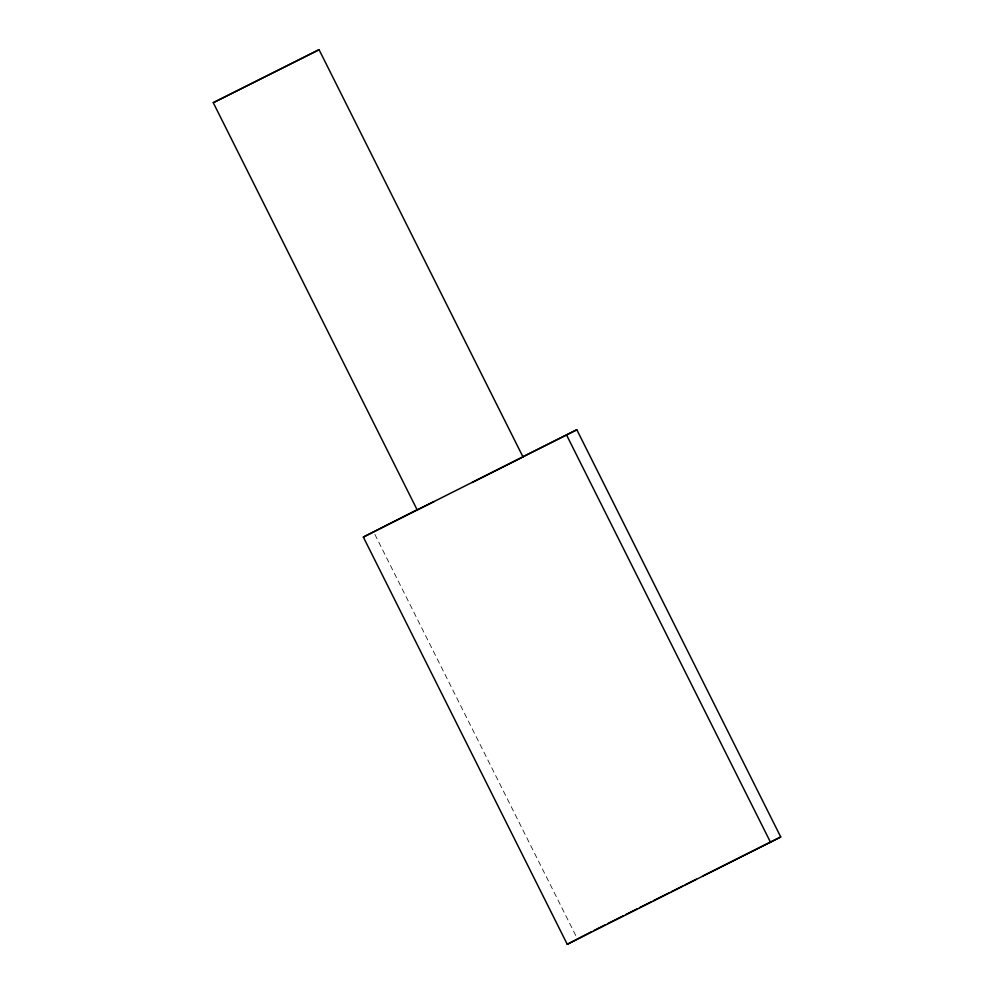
<?xml version="1.0" encoding="UTF-8"?>
<svg xmlns="http://www.w3.org/2000/svg" width="994" height="994" viewBox="0 0 994 994"><rect width="100%" height="100%" fill="white"/><g stroke="black" fill="none" stroke-linecap="round" stroke-linejoin="round"><path stroke-width="0.75" stroke-dasharray="4.97 3.73" d="M374.85 534.337L576.694 937.404"/><path stroke-width="1.49" d="M434.08 501.535L417.182 509.91L213.263 102.693L319.062 49.7L522.981 456.917L472.063 482.537M319.037 49.725L213.263 102.693M522.869 456.768L576.818 429.756L780.737 836.973L567.263 944.3L363.344 537.083L416.349 510.096M363.344 537.083L576.818 429.756M567.263 944.3L591.219 931.863M593.99 930.471L605.048 924.929M607.819 923.55L623.039 915.934M625.798 914.542L636.868 909.001M639.639 907.621L650.697 902.08M653.468 900.688L668.689 893.072M671.459 891.693L682.518 886.151M685.288 884.759L696.359 879.218M703.267 875.764L780.737 836.973M566.692 435.273L770.623 842.49"/></g></svg>
